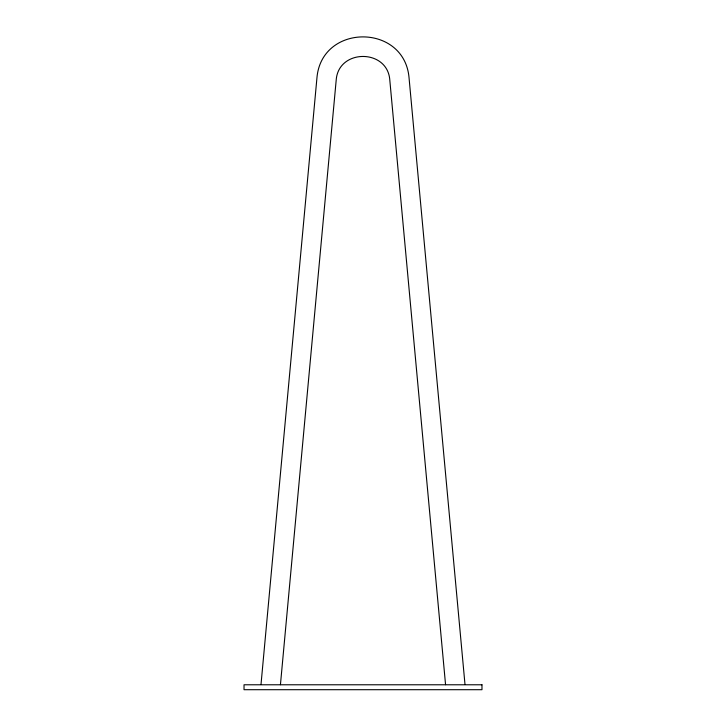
<?xml version="1.0" encoding="UTF-8"?>
<svg xmlns="http://www.w3.org/2000/svg" width="726" height="726" viewBox="0 0 726 726"><rect width="100%" height="100%" fill="white"/><g stroke="black" fill="none" stroke-linecap="round" stroke-linejoin="round"><path stroke-width="1.09" d="M261.006 684.473L316.99 77.373C322.008 23.404 403.992 23.404 409.01 77.373L464.994 684.473M280.436 684.709L336.202 80.005C338.443 48.615 387.557 48.615 389.798 80.005L445.564 684.709M481.973 684.781L244.027 684.781L244.027 689.7L481.973 689.7L481.973 684.781"/></g></svg>
